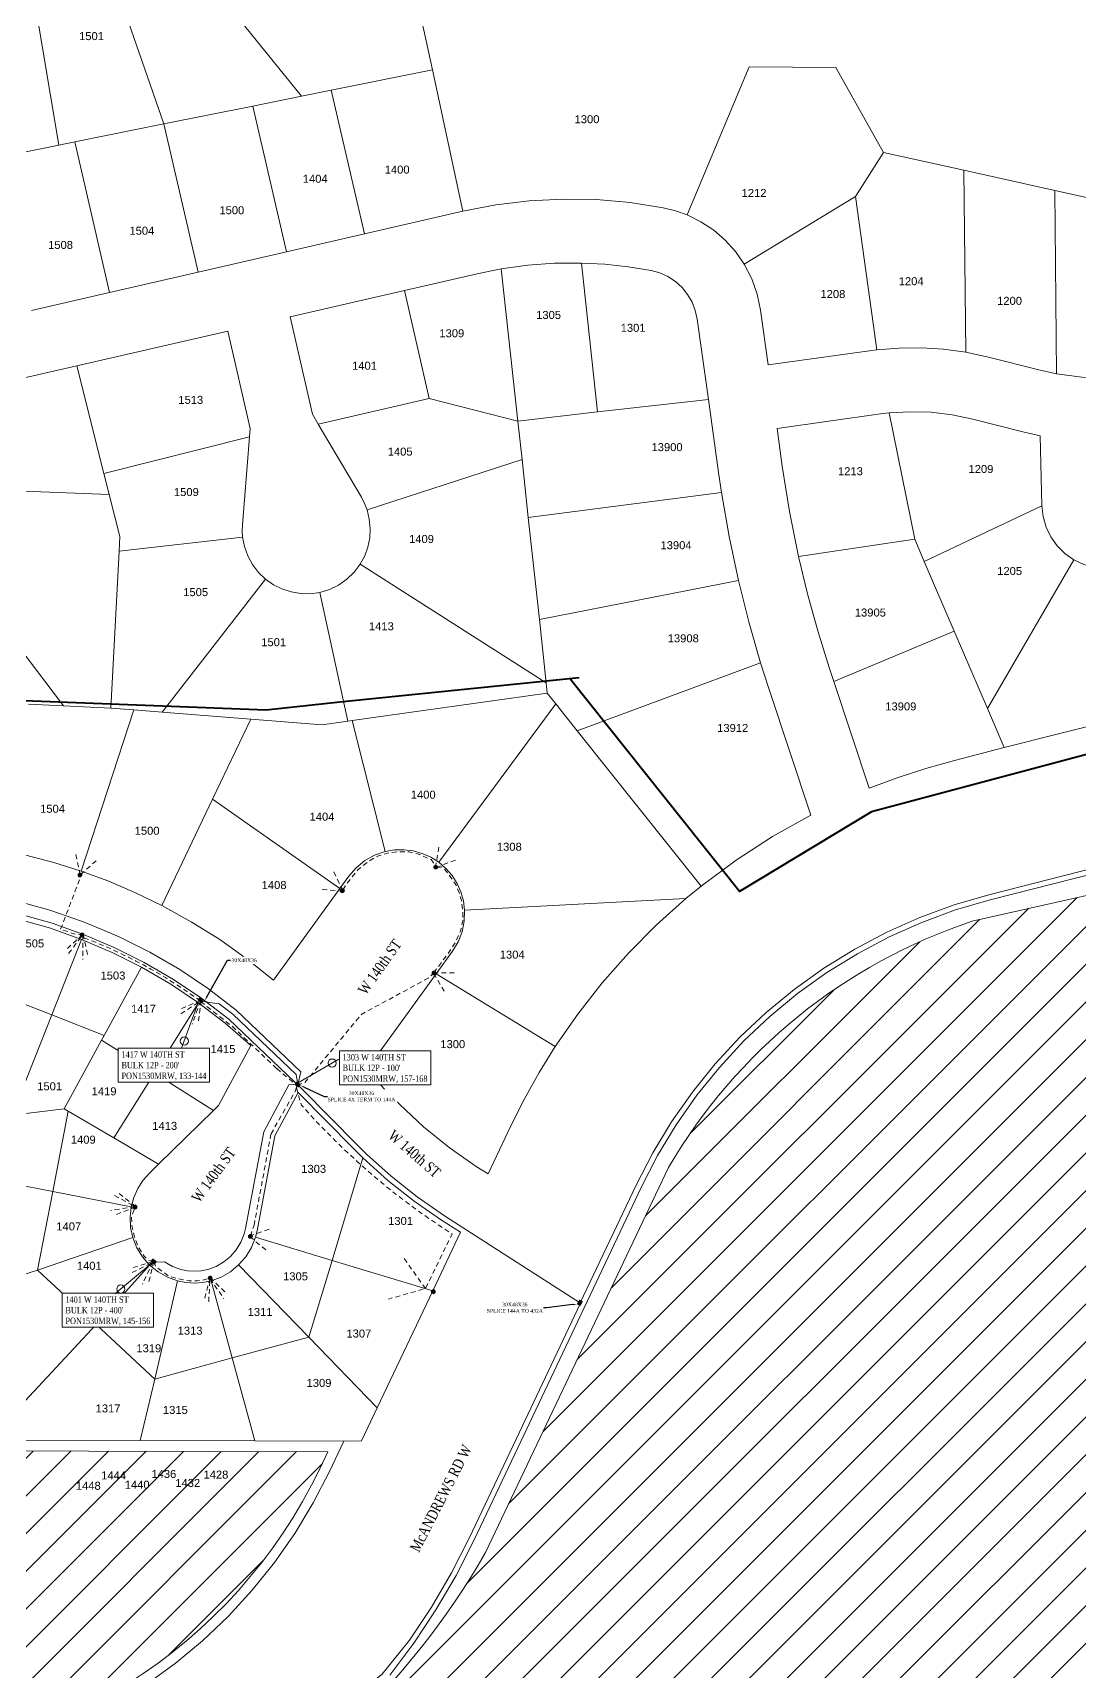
# Model space of a CAD drawing. Header units: feet. Extents: x 865220 to 5618803, y -2240498 to 1935234.
# Drawn here: x 2807175 to 2808155, y 966652 to 968188 of the extents above; entities that cross this region are included whole.
import ezdxf
from ezdxf import colors
from ezdxf.entities.mleader import LeaderData, LeaderLine
from ezdxf.enums import TextEntityAlignment as Align
from ezdxf.lldxf.tags import DXFTag
from ezdxf.math import Vec2, Vec3

# ---------------------------------------------------------------- set-up
doc = ezdxf.new("R2010")
doc.units = ezdxf.units.FT
doc.header["$LTSCALE"] = 0.015
doc.header["$MEASUREMENT"] = 0
doc.linetypes.add('DASHED', pattern=[5, 3, -2])
for name, color, linetype in [('144A', 112, '144A'), ('432A', 112, '432A'), ('48A', 112, '48A'), ('Dakota County Addresses', 7, 'Continuous'), ('Dakota County Parcels', 7, 'Continuous'), ('DETAIL', 7, 'Continuous'), ('DROP BURIED', 7, 'DASHED'), ('NOTES', 7, 'Continuous'), ('PROP_TEL', 6, 'Continuous'), ('STREET NAME', 7, 'Continuous'), ('TAIL', 1, 'MST'), ('TELEPHONE STRUCT-PROP', 6, 'Continuous'), ('TERMINALS', 7, 'Continuous')]:
    doc.layers.add(name, color=color, linetype=linetype)
doc.layers.add('RUNNING LINE (UNDERGROUND)', color=10, linetype='Continuous', lineweight=40)
doc.layers.add('WORK BOUNDARY', color=110, linetype='Continuous', lineweight=40)
doc.styles.add('Dimensions 100', font='arial.ttf')
doc.styles.add('Line', font='txt.shx', dxfattribs={"height": 3})
doc.styles.add('SIMPLEX', font='times.ttf', dxfattribs={"width": 0.8})
doc.styles.get("Standard").update_dxf_attribs({"font": 'times.ttf'})
doc.styles.add('Utilities', font='arial.ttf', dxfattribs={"height": 2.5})
tags = doc.linetypes.add('144A', pattern='A,80,-5,["144A",Line,S=1.5,R=0,X=0,Y=-1.5],-24', length=109).pattern_tags.tags
tags[6] = DXFTag(74, 10)
tags = doc.linetypes.add('432A', pattern='A,80,-5,["432A",Line,S=1.5,R=0,X=0,Y=-1.5],-24', length=109).pattern_tags.tags
tags[6] = DXFTag(74, 10)
tags = doc.linetypes.add('48A', pattern='A,80,-5,["48A",Line,S=1.5,R=0,X=0,Y=-1.5],-20', length=105).pattern_tags.tags
tags[6] = DXFTag(74, 10)
tags = doc.linetypes.add('MST', pattern='A,5,-5,5,-5,["TAIL",Line,S=1.5,R=0,X=0,Y=-1.5],-20', length=40).pattern_tags.tags
tags[10] = DXFTag(74, 10)

# ---------------------------------------------------------------- blocks, each defined once
blk = doc.blocks.new('ACMAP_ANN_TEMPLATE_Dakota County Addresses')
at = {"layer": 'Dakota County Addresses', "style": 'Dimensions 100'}
blk.add_attdef('DakotaCountyAddress', text='', height=50, dxfattribs=at).set_placement((0, 0), align=Align.CENTER)
blk = doc.blocks.new('NEW HH')
at = {"ltscale": 40, "true_color": 0xffffff}
h = blk.add_hatch(color=7, dxfattribs=at)
h.dxf.hatch_style = 1
h.paths.add_polyline_path([(-0.061, -0.031, 0.414214), (-0.046, -0.046), (0.046, -0.046, 0.414214), (0.061, -0.031), (0.061, 0.031, 0.414214), (0.046, 0.046), (-0.046, 0.046, 0.414214), (-0.061, 0.031)])
at = {"layer": 'RUNNING LINE (UNDERGROUND)', "color": 6, "lineweight": 0, "const_width": 0.005, "flags": 128}
blk.add_lwpolyline([(-0.061, 0.031), (-0.061, -0.031, 0.414214), (-0.046, -0.046), (0.046, -0.046, 0.414214), (0.061, -0.031), (0.061, 0.031, 0.414214), (0.046, 0.046), (-0.046, 0.046, 0.414214)], format="xyb", close=True, dxfattribs=at)
at = {"layer": 'TELEPHONE STRUCT-PROP', "color": 18, "true_color": 0x000000, "style": 'Utilities'}
blk.add_text('HH', height=0.05, dxfattribs=at).set_placement((0, 0), align=Align.MIDDLE_CENTER)
blk = doc.blocks.new('Proposed FlowerPot')
at = {"lineweight": 5, "ltscale": 100, "true_color": 0xffffff}
h = blk.add_hatch(color=7, dxfattribs=at)
h.dxf.hatch_style = 1
h.paths.add_polyline_path([(-0.06, 0, 0.414214), (0, -0.06, 0.414214), (0.06, 0, 0.414214), (0, 0.06, 0.414214)])
at = {"lineweight": 5, "ltscale": 100}
blk.add_circle((0, 0), 0.0604, dxfattribs=at)
at = {"layer": 'RUNNING LINE (UNDERGROUND)', "color": 6, "lineweight": 5, "const_width": 0.00907, "flags": 128}
blk.add_lwpolyline([(-0.06, 0, -0.414214), (0, 0.06, -0.414214), (0.06, 0, -0.414214), (0, -0.06, -0.414214), (-0.06, 0)], format="xyb", dxfattribs=at)
at = {"color": 18, "linetype": 'ByBlock', "lineweight": 5, "ltscale": 100, "true_color": 0x000000, "style": 'Dimensions 100'}
blk.add_text('F', height=0.0744, dxfattribs=at).set_placement((-0.029, -0.037))
blk = doc.blocks.new('TERMINAL')
at = {"lineweight": 5, "ltscale": 0.5, "flags": 128}
blk.add_lwpolyline([(-0.1, -0.6), (-0.1, 44.8)], dxfattribs=at)
at = {"lineweight": 5, "ltscale": 0.5}
blk.add_circle((-0.1, 37.6), 3.83, dxfattribs=at)

msp = doc.modelspace()

# ---------------------------------------------------------------- hatches: boundary and pattern name
at = {"layer": 'NOTES', "lineweight": 5, "ltscale": 100}
h = msp.add_hatch(dxfattribs=at)
h.set_pattern_fill('ANSI31', color=30, scale=200)
edge = h.paths.add_edge_path()
edge.add_arc((2805562.9, 967567.8), 1316.1, 280.2709, 289.1472)
edge.add_arc((2807121.9, 963448.8), 3088.8, 104.2815, 111.4067, ccw=False)
edge.add_line((2806360, 966442.1), (2806839.7, 966548.7))
edge.add_arc((2807023.9, 965534.6), 1030.7, 90.1288, 100.2944, ccw=False)
edge.add_arc((2807001.5, 967056.2), 491.3, 272.3417, 336.236)
edge.add_line((2807451.1, 966858.2), (2807114.8, 966859))
edge.add_line((2807114.8, 966859), (2806712.5, 966850.2))
edge.add_line((2806712.5, 966850.2), (2805791.3, 966822.9))
edge.add_line((2805791.3, 966822.9), (2805797.6, 966272.8))

# ---------------------------------------------------------------- linework, layer by layer
at = {"layer": '144A', "lineweight": 5, "ltscale": 100, "flags": 128}
msp.add_lwpolyline([(2806163.5, 967104.7), (2806164, 967105), (2806169.7, 967108.3), (2806196.4, 967122.9), (2806223.8, 967136.6), (2806264.1, 967154.1), (2806306, 967170.3), (2806308.1, 967170), (2806308.5, 967170), (2806309, 967170.1), (2806309.9, 967170.5), (2806459.1, 967217.9), (2806520.2, 967237.4), (2806617.2, 967268.3), (2806702, 967295.3), (2806829.2, 967335.7), (2806885.7, 967353.7), (2806911.9, 967361.3), (2806945, 967368.7), (2806978.5, 967373.8), (2807012.2, 967376.8), (2807040.6, 967377.5), (2807068.9, 967376.6), (2807097.1, 967374.1), (2807130, 967369.2), (2807162.6, 967362.1), (2807192.7, 967353.4), (2807222.3, 967343), (2807251.1, 967330.7), (2807279.1, 967316.7), (2807306.6, 967300.6), (2807333, 967282.9), (2807358.3, 967263.6), (2807426.8, 967198.3), (2807479, 967145.4), (2807487.4, 967137.1), (2807510.5, 967116.3), (2807534.9, 967097), (2807560.6, 967079.3), (2807687.8, 966997.5)], dxfattribs=at)
at = {"layer": '432A', "lineweight": 5, "ltscale": 85, "flags": 128}
msp.add_lwpolyline([(2806764.5, 966517.3), (2806794.3, 966400.8), (2806917.6, 966418.9), (2806963.7, 966423.2), (2807009.9, 966425), (2807023.1, 966425.3), (2807059.4, 966427.5), (2807095.4, 966431.8), (2807131.1, 966438.2), (2807166.4, 966446.7), (2807201.2, 966457.2), (2807235.3, 966469.6), (2807268.6, 966484), (2807299.9, 966499.8), (2807330.4, 966517.3), (2807359.8, 966536.4), (2807388.1, 966557.2), (2807415.1, 966579.5), (2807441.1, 966603.3), (2807501.8, 966649.3), (2807527.6, 966681.7), (2807548.2, 966712.6), (2807566.9, 966744.7), (2807583.8, 966777.8), (2807627.5, 966870), (2807687.8, 966997.4)], dxfattribs=at)
at = {"layer": '48A', "lineweight": 5, "ltscale": 100, "flags": 128}
msp.add_lwpolyline([(2807687.7, 966997.8), (2807740.2, 967108.1), (2807755.7, 967138.2), (2807773.3, 967167.3), (2807792.8, 967195.2), (2807814.2, 967221.6), (2807837.3, 967246.6), (2807862, 967269.9), (2807888.2, 967291.5), (2807915.9, 967311.3), (2807944.8, 967329.2), (2807974.9, 967345.1), (2808005.9, 967358.9), (2808037.9, 967370.6), (2808070.4, 967380.1), (2808268.4, 967430.6), (2808388.2, 967461.2), (2808562, 967505.5), (2808701.9, 967541.2), (2808738.7, 967549.8), (2808744.9, 967551.1), (2808747.6, 967551.6), (2808792.5, 967560), (2808840.5, 967566.6), (2808888.8, 967570.9), (2808937.3, 967573), (2808985.7, 967572.8), (2809023, 967570.7), (2809069.9, 967566.2), (2809070.5, 967791.3)], dxfattribs=at)
at = {"layer": 'Dakota County Parcels', "lineweight": 5}
for p, q in [((2807317.9, 968262.7), (2807426.5, 968128.5)), ((2807523.7, 968270.5), (2807549.1, 968153.3)), ((2807251.8, 968234.6), (2807297.5, 968102.5)), ((2807199.1, 968082.7), (2807175.8, 968221.9)), ((2807454.4, 968134.2), (2807549.1, 968153.3)), ((2807549.1, 968153.3), (2807577.7, 968020.7)), ((2807787.9, 968017.2), (2807846, 968156.1)), ((2807846, 968156.1), (2807927, 968155.5)), ((2807927, 968155.5), (2807971.9, 968075.9)), ((2807426.5, 968128.5), (2807454.4, 968134.2)), ((2807454.4, 968134.2), (2807485.4, 967999.4)), ((2807297.5, 968102.5), (2807380.8, 968119.3)), ((2807380.8, 968119.3), (2807426.5, 968128.5)), ((2807380.8, 968119.3), (2807412.3, 967982.6)), ((2807214.1, 968085.7), (2807297.5, 968102.5)), ((2807297.5, 968102.5), (2807329.5, 967963.5)), ((2807140.6, 968070.9), (2807199.1, 968082.7)), ((2807199.1, 968082.7), (2807214.1, 968085.7)), ((2807214.1, 968085.7), (2807246.6, 967944.5)), ((2807945.7, 968034.4), (2807971.9, 968075.9)), ((2807971.9, 968075.9), (2808047, 968059.2)), ((2808048.8, 967888.6), (2808047, 968059.2)), ((2808047, 968059.2), (2808132.2, 968040.2)), ((2807841.3, 967971.2), (2807945.7, 968034.4)), ((2807945.7, 968034.4), (2807965.7, 967890.8)), ((2808134, 967868.3), (2808132.2, 968040.2)), ((2808132.2, 968040.2), (2808164.7, 968033)), ((2807485.4, 967999.4), (2807577.7, 968020.7)), ((2807412.3, 967982.6), (2807485.4, 967999.4)), ((2807329.5, 967963.5), (2807412.3, 967982.6)), ((2807613.7, 967966.7), (2807591.1, 967962.2)), ((2807613.7, 967966.7), (2807629.2, 967824)), ((2807688.8, 967972.1), (2807703.9, 967832.6)), ((2807246.6, 967944.5), (2807329.5, 967963.5)), ((2807522.9, 967946.5), (2807591.1, 967962.2)), ((2807173.6, 967927.7), (2807246.6, 967944.5)), ((2807415.7, 967921.8), (2807522.9, 967946.5)), ((2807522.9, 967946.5), (2807546.2, 967845.2)), ((2807415.7, 967921.8), (2807436.7, 967830.6)), ((2807797.2, 967919.7), (2807807.7, 967844.4)), ((2807856.7, 967927.9), (2807863.8, 967876.7)), ((2807216, 967875.9), (2807357.3, 967908.4)), ((2807357.3, 967908.4), (2807378.3, 967817.1)), ((2807863.8, 967876.7), (2807960.8, 967890.2)), ((2807965.7, 967890.8), (2807960.8, 967890.2)), ((2808070.3, 967884), (2808048.8, 967888.6)), ((2807070.3, 967842.3), (2807216, 967875.9)), ((2807216, 967875.9), (2807241.3, 967775)), ((2808070.3, 967884), (2808117.3, 967872)), ((2808117.3, 967872), (2808134, 967868.3)), ((2807442.2, 967821.2), (2807546.2, 967845.2)), ((2807546.2, 967845.2), (2807629.2, 967824)), ((2807703.9, 967832.6), (2807807.7, 967844.4)), ((2807807.7, 967844.4), (2807817.6, 967773.6)), ((2807436.7, 967830.6), (2807442.2, 967821.2)), ((2807629.2, 967824), (2807703.9, 967832.6)), ((2807872.1, 967817.2), (2807969, 967830.7)), ((2807977, 967831.7), (2807969, 967830.7)), ((2808001.1, 967713.4), (2807977, 967831.7)), ((2808055.4, 967825.9), (2808102.5, 967813.9)), ((2807377.6, 967809.3), (2807378.3, 967817.1)), ((2807442.2, 967821.2), (2807482.6, 967752.6)), ((2807629.2, 967824), (2807633.1, 967788.1)), ((2807872.1, 967817.2), (2807877, 967781.8)), ((2808102.5, 967813.9), (2808118.7, 967810.2)), ((2808120.2, 967744.6), (2808118.7, 967810.2)), ((2807241.3, 967775), (2807377.6, 967809.3)), ((2807371.1, 967726.9), (2807377.6, 967809.3)), ((2807487.9, 967740.8), (2807633.1, 967788.1)), ((2807633.1, 967788.1), (2807639, 967733.6)), ((2807241.3, 967775), (2807246.3, 967755.3)), ((2807817.6, 967773.6), (2807820, 967757.2)), ((2807107.2, 967760.8), (2807246.3, 967755.3)), ((2807246.3, 967755.3), (2807256.2, 967715.9)), ((2807639, 967733.6), (2807820, 967757.2)), ((2807639, 967733.6), (2807649.4, 967638.2)), ((2808010, 967692.6), (2808120.2, 967744.6)), ((2807083.5, 967715.4), (2807203.5, 967557.1)), ((2807256.2, 967715.9), (2807255.5, 967702.3)), ((2807255.5, 967702.3), (2807371.3, 967715.4)), ((2807892.2, 967697.3), (2808001.1, 967713.4)), ((2808001.1, 967713.4), (2808010, 967692.6)), ((2807255.5, 967702.3), (2807247.9, 967554.9)), ((2807481.5, 967689.9), (2807655.8, 967578.9)), ((2808010, 967692.6), (2808038, 967627.3)), ((2808069.2, 967554.7), (2808150, 967694.1)), ((2807295.9, 967551.2), (2807392.7, 967675.9)), ((2807649.4, 967638.2), (2807835.8, 967674.8)), ((2807443.6, 967663.5), (2807469.8, 967542.9)), ((2807649.4, 967638.2), (2807655.8, 967578.9)), ((2807925.3, 967579.9), (2808038, 967627.3)), ((2808038, 967627.3), (2808069.2, 967554.7)), ((2807684.9, 967533.9), (2807856.6, 967597.5)), ((2807856.6, 967597.5), (2807864, 967574.3)), ((2807920.9, 967593.2), (2807925.3, 967579.9)), ((2807925.3, 967579.9), (2807958.4, 967479.9)), ((2807473.8, 967543.4), (2807656.8, 967569.1)), ((2807655.8, 967578.9), (2807656.8, 967569.1)), ((2807656.8, 967569.1), (2807664.7, 967559.2)), ((2807864, 967574.3), (2807903.6, 967454.8)), ((2807170.7, 967558.7), (2807203.5, 967557.1)), ((2807203.5, 967557.1), (2807247.9, 967554.9)), ((2807220.1, 967402.3), (2807269.3, 967553.3)), ((2807247.9, 967554.9), (2807269.3, 967553.3)), ((2807269.3, 967553.3), (2807295.9, 967551.2)), ((2807295.9, 967551.2), (2807378.9, 967544.7)), ((2807555.1, 967410.7), (2807664.7, 967559.2)), ((2807664.7, 967559.2), (2807684.9, 967533.9)), ((2808069.2, 967554.7), (2808084.9, 967518)), ((2808084.9, 967518), (2808245.8, 967559)), ((2807343.2, 967469.8), (2807378.9, 967544.7)), ((2807378.9, 967544.7), (2807445.8, 967539.5)), ((2807445.8, 967539.5), (2807469.8, 967542.9)), ((2807469.8, 967542.9), (2807473.8, 967543.4)), ((2807473.8, 967543.4), (2807504.8, 967420.6)), ((2807684.9, 967533.9), (2807800.8, 967388.1)), ((2808038.4, 967506.1), (2808084.9, 967518)), ((2807295.6, 967370.1), (2807343.2, 967469.8)), ((2807343.2, 967469.8), (2807462.5, 967386)), ((2807462.5, 967386), (2807470.8, 967397.6)), ((2807400.3, 967300.2), (2807462.5, 967386)), ((2807800.8, 967388.1), (2807786.5, 967376.5)), ((2807579.3, 967365.6), (2807786.5, 967376.5)), ((2807192.6, 967267.6), (2807220.4, 967338.3)), ((2807241.7, 967248.3), (2807276.7, 967312.3)), ((2807552.8, 967306.1), (2807664.1, 967237.8)), ((2807143.3, 967286.8), (2807192.6, 967267.6)), ((2807288.7, 967212.8), (2807330.1, 967278.9)), ((2807155.5, 967173.5), (2807192.6, 967267.6)), ((2807192.6, 967267.6), (2807241.7, 967248.3)), ((2807204.1, 967179.6), (2807239.2, 967243.8)), ((2807239.2, 967243.8), (2807241.7, 967248.3)), ((2807239.2, 967243.8), (2807288.7, 967212.8)), ((2807348.7, 967182.5), (2807378.9, 967239)), ((2807250.6, 967152.2), (2807288.7, 967212.8)), ((2807288.7, 967212.8), (2807344.1, 967178)), ((2807487.1, 967215.5), (2807518.2, 967184)), ((2807344.1, 967178), (2807348.7, 967182.5)), ((2807155.5, 967173.5), (2807204.1, 967179.6)), ((2807193.4, 967102.1), (2807208, 967177.3)), ((2807204.1, 967179.6), (2807208, 967177.3)), ((2807208, 967177.3), (2807250.6, 967152.2)), ((2807292.5, 967127.6), (2807344.1, 967178)), ((2807250.6, 967152.2), (2807292.5, 967127.6)), ((2807601.3, 967118.5), (2807622.7, 967163.6)), ((2807283.9, 967119.2), (2807292.5, 967127.6)), ((2807455.1, 967037.5), (2807484, 967133.5)), ((2807590.2, 967125.6), (2807601.3, 967118.5)), ((2807109.2, 967118.4), (2807193.4, 967102.1)), ((2807179, 967028.4), (2807193.4, 967102.1)), ((2807193.4, 967102.1), (2807267, 967087.8)), ((2807179, 967028.4), (2807268.5, 967058.8)), ((2807383.3, 967059.1), (2807455.1, 967037.5)), ((2807549.5, 967009.1), (2807575.4, 967063.8)), ((2807114.2, 967007.3), (2807179, 967028.4)), ((2807179, 967028.4), (2807234, 966977.4)), ((2807234, 966977.4), (2807284.2, 967033.1)), ((2807367.6, 967033.2), (2807433.5, 966965.4)), ((2807433.5, 966965.4), (2807455.1, 967037.5)), ((2807455.1, 967037.5), (2807549.5, 967009.1)), ((2807289.2, 966926.1), (2807310.4, 967018.3)), ((2807341.7, 967018.4), (2807361.4, 966946.1)), ((2807497.5, 966899.3), (2807549.5, 967009.1)), ((2807133.2, 966869), (2807234, 966977.4)), ((2807234, 966977.4), (2807289.2, 966926.1)), ((2807361.4, 966946.1), (2807433.5, 966965.4)), ((2807433.5, 966965.4), (2807497.5, 966899.3)), ((2807289.2, 966926.1), (2807361.4, 966946.1)), ((2807361.4, 966946.1), (2807382.7, 966868.4)), ((2807275.2, 966868.6), (2807289.2, 966926.1)), ((2807482.8, 966868.3), (2807497.5, 966899.3)), ((2807133.2, 966869), (2807275.2, 966868.6)), ((2807275.2, 966868.6), (2807382.7, 966868.4)), ((2807382.7, 966868.4), (2807466.2, 966868.2)), ((2807452.7, 966839.8), (2807466.2, 966868.2)), ((2807466.2, 966868.2), (2807482.8, 966868.3))]:
    msp.add_line(p, q, dxfattribs=at)
for points in [[(2807765.4, 968024), (2807734.3, 968028.9), (2807702.9, 968031.6), (2807671.4, 968032.1), (2807639.9, 968030.5), (2807608.6, 968026.6), (2807577.7, 968020.7)], [(2807787.9, 968017.2), (2807776.8, 968021.2), (2807765.4, 968024)], [(2807841.3, 967971.2), (2807833.1, 967983), (2807823.5, 967993.6), (2807812.7, 968003), (2807800.7, 968010.9), (2807787.9, 968017.2)], [(2807688.8, 967972.1), (2807663.6, 967971.9), (2807638.6, 967970.1), (2807613.7, 967966.7)], [(2807754.1, 967965.1), (2807732.5, 967968.6), (2807710.7, 967971), (2807688.8, 967972.1)], [(2807797.2, 967919.7), (2807795.4, 967927.8), (2807792.4, 967935.6), (2807788.2, 967942.8), (2807783, 967949.3), (2807776.8, 967954.9), (2807769.8, 967959.5), (2807762.2, 967962.9), (2807754.1, 967965.1)], [(2807856.7, 967927.9), (2807853.5, 967943), (2807848.4, 967957.5), (2807841.3, 967971.2)], [(2808048.8, 967888.6), (2808028.1, 967891.5), (2808007.3, 967892.8), (2807986.5, 967892.5), (2807965.7, 967890.8)], [(2808134, 967868.3), (2808157.6, 967865.1), (2808181.4, 967864.1), (2808205.1, 967865.3)], [(2808055.4, 967825.9), (2808036.1, 967829.9), (2808016.5, 967832.3), (2807996.7, 967832.8), (2807977, 967831.7)], [(2807877, 967781.8), (2807883.8, 967739.4), (2807892.2, 967697.3)], [(2807487.9, 967740.8), (2807485.6, 967746.8), (2807482.6, 967752.6)], [(2807820, 967757.2), (2807827.1, 967715.9), (2807835.8, 967674.8)], [(2807481.5, 967689.9), (2807485.7, 967697.7), (2807488.7, 967706), (2807490.4, 967714.6), (2807490.9, 967723.4), (2807490, 967732.2), (2807487.9, 967740.8)], [(2808120.2, 967744.6), (2808121.3, 967734.5), (2808124.1, 967724.7), (2808128.5, 967715.5), (2808134.4, 967707.2), (2808141.7, 967700), (2808150, 967694.1)], [(2807371.1, 967726.9), (2807370.9, 967721.2), (2807371.3, 967715.4)], [(2807371.3, 967715.4), (2807373, 967706.4), (2807376.1, 967697.7), (2807380.5, 967689.6), (2807386.1, 967682.3), (2807392.7, 967675.9)], [(2807443.6, 967663.5), (2807452.7, 967666.3), (2807461.2, 967670.4), (2807469, 967675.8), (2807475.8, 967682.4), (2807481.5, 967689.9)], [(2807892.2, 967697.3), (2807900.6, 967662.3), (2807910.2, 967627.5), (2807920.9, 967593.2)], [(2808150, 967694.1), (2808159.4, 967689.7), (2808169.4, 967687), (2808179.7, 967686), (2808190, 967686.8), (2808200, 967689.4)], [(2807392.7, 967675.9), (2807400.1, 967670.7), (2807408.2, 967666.7), (2807416.7, 967663.9), (2807425.7, 967662.4), (2807434.7, 967662.3), (2807443.6, 967663.5)], [(2807835.8, 967674.8), (2807845.5, 967636), (2807856.6, 967597.5)], [(2808038.4, 967506.1), (2808011.4, 967498.6), (2807984.7, 967489.8), (2807958.4, 967479.9)], [(2807903.6, 967454.8), (2807867.9, 967434.8), (2807833.6, 967412.5), (2807800.8, 967388.1)], [(2807220.1, 967402.3), (2807194.4, 967410.4), (2807168.2, 967417.3), (2807141.8, 967422.9)], [(2807504.8, 967420.6), (2807494.9, 967417.1), (2807485.8, 967412.1), (2807477.7, 967405.5), (2807470.8, 967397.6)], [(2807555.1, 967410.7), (2807547.6, 967415.4), (2807539.5, 967418.9), (2807531, 967421.2), (2807522.3, 967422.3), (2807513.5, 967422.1), (2807504.8, 967420.6)], [(2808269.7, 967425.8), (2808071.7, 967375.3), (2808039.4, 967365.9), (2808007.8, 967354.3), (2807977.1, 967340.6), (2807947.3, 967324.9), (2807918.7, 967307.2), (2807891.3, 967287.6), (2807865.3, 967266.2), (2807840.8, 967243.1), (2807818, 967218.4), (2807796.8, 967192.2), (2807777.5, 967164.6), (2807760.1, 967135.8), (2807744.7, 967105.9), (2807632, 966867.8), (2807588.3, 966775.6), (2807571.3, 966742.3), (2807552.4, 966710), (2807531.7, 966678.8), (2807509.3, 966648.9)], [(2807295.6, 967370.1), (2807270.9, 967382.1), (2807245.8, 967392.8), (2807220.1, 967402.3)], [(2807487.1, 967215.5), (2807552.8, 967306.1), (2807568, 967327.2), (2807573.3, 967335.9), (2807577, 967345.4), (2807579, 967355.4), (2807579.3, 967365.6), (2807578.2, 967374.3), (2807575.8, 967382.8), (2807572.2, 967390.8), (2807567.5, 967398.3), (2807561.7, 967404.9), (2807555.1, 967410.7)], [(2807378.9, 967239), (2807355.1, 967259.7), (2807330.1, 967278.9), (2807303.9, 967296.4), (2807276.7, 967312.3), (2807249, 967326.1), (2807220.4, 967338.3), (2807191.2, 967348.7), (2807161.4, 967357.2), (2807129.1, 967364.2), (2807096.5, 967369.1), (2807068.6, 967371.6), (2807040.5, 967372.5), (2807012.5, 967371.8), (2806979.1, 967368.9), (2806945.9, 967363.8), (2806913.1, 967356.4), (2806887.1, 967348.9), (2806830.7, 967331)], [(2807400.3, 967300.2), (2807375.6, 967319.8), (2807349.9, 967338.1), (2807323.2, 967354.9), (2807295.6, 967370.1)], [(2807786.5, 967376.5), (2807758.9, 967351.7), (2807732.8, 967325.4), (2807708.2, 967297.6), (2807685.3, 967268.3), (2807664.1, 967237.8)], [(2807664.1, 967237.8), (2807649.2, 967213.7), (2807635.4, 967189), (2807622.7, 967163.6)], [(2807284.2, 967033.1), (2807292.1, 967026.7), (2807300.9, 967021.8), (2807310.4, 967018.3), (2807318.2, 967016.8), (2807326.1, 967016.3), (2807333.9, 967016.9), (2807341.7, 967018.4), (2807351.1, 967021.9), (2807359.9, 967026.9), (2807367.6, 967033.2), (2807374.3, 967040.9), (2807379.6, 967049.6), (2807383.3, 967059.1), (2807384.8, 967065.2), (2807401.5, 967154.2), (2807423.3, 967194.8)], [(2807423.3, 967194.8), (2807475.5, 967141.9), (2807484, 967133.5), (2807507.3, 967112.4), (2807531.9, 967093), (2807557.8, 967075.1), (2807575.4, 967063.8)], [(2807518.2, 967184), (2807540.7, 967162.8), (2807564.8, 967143.3), (2807590.2, 967125.6)], [(2807283.9, 967119.2), (2807277.9, 967112.4), (2807273.1, 967104.8), (2807269.4, 967096.5), (2807267, 967087.8)], [(2807267, 967087.8), (2807265.9, 967078.1), (2807266.4, 967068.3), (2807268.5, 967058.8)], [(2807268.5, 967058.8), (2807272.3, 967049.4), (2807277.6, 967040.7), (2807284.2, 967033.1)], [(2807223.4, 966606.6), (2807252.8, 966622.3), (2807281, 966640), (2807308, 966659.6), (2807333.6, 966680.9), (2807357.8, 966703.8), (2807380.3, 966728.4), (2807401.2, 966754.3), (2807420.3, 966781.7), (2807437.5, 966810.2), (2807452.7, 966839.8)]]:
    msp.add_lwpolyline(points, dxfattribs=at)
at = {"layer": 'DROP BURIED', "lineweight": 5, "ltscale": 100}
for points in [[(2807234, 967412), (2807219, 967398.7), (2807215, 967418.3)], [(2807570.7, 967412.7), (2807552.1, 967405.5), (2807555.2, 967425.3)], [(2807200.8, 967347.9), (2807219.9, 967398.2)], [(2807456.8, 967401.6), (2807465.4, 967383.6), (2807445.5, 967385.1)], [(2807207.1, 967329.8), (2807221.9, 967343.3), (2807226.1, 967323.7)], [(2807208.2, 967325.1), (2807221.5, 967342.5), (2807221.6, 967319.5)], [(2807560.1, 967289.7), (2807550.1, 967307), (2807570.1, 967307)], [(2807313.4, 967268.7), (2807331.9, 967280.6), (2807324.1, 967258.9)], [(2807314, 967273.5), (2807332.4, 967281.2), (2807329.8, 967261.3)], [(2807332, 967280), (2807361.7, 967256.7), (2807403.3, 967217.2), (2807420.2, 967203)], [(2807378.7, 967060.2), (2807382, 967070.4), (2807397.9, 967156), (2807420.9, 967196.6), (2807422.4, 967201.8)], [(2807251.2, 967098.3), (2807270.6, 967087.9), (2807247.8, 967084.2)], [(2807255.7, 967100.2), (2807271.3, 967087.7), (2807252.7, 967080.4)], [(2807393, 967047.3), (2807377.7, 967060.2), (2807396.5, 967067)], [(2807267.8, 967026), (2807287.3, 967036), (2807277.4, 967015.3)], [(2807268.8, 967030.8), (2807288, 967036.6), (2807283.4, 967017.1)], [(2807335.9, 967002), (2807340.7, 967021.4), (2807355.1, 967007.6)], [(2807339.5, 966998.7), (2807340.8, 967020.6), (2807353.7, 967001.6)]]:
    msp.add_lwpolyline(points, dxfattribs=at)
at = {"layer": 'DROP BURIED', "lineweight": 5, "ltscale": 100, "flags": 128}
for points in [[(2807465.2, 967384.7), (2807469.3, 967390.9), (2807479.5, 967403.7), (2807489.3, 967411.5), (2807498.5, 967416.7), (2807509.1, 967419.6), (2807515.7, 967420.4), (2807527.4, 967420.4), (2807537.3, 967417.8), (2807547.9, 967413.1), (2807550.1, 967410.1), (2807552.2, 967405.1)], [(2807550.4, 967307), (2807565.9, 967327.9), (2807571.1, 967336.4), (2807575.3, 967345.9), (2807577.5, 967356.1), (2807577.5, 967365.6), (2807576.3, 967374.8), (2807574.3, 967382.2), (2807570.8, 967390.1), (2807565.5, 967397.7), (2807559.8, 967405), (2807557.8, 967406.2), (2807553.6, 967405.2)], [(2807221.9, 967343.3), (2807216.1, 967342.6), (2807200.8, 967347.9)], [(2807422.5, 967201.9), (2807429.4, 967203.9), (2807482.9, 967268.3), (2807545.1, 967301.9), (2807550.4, 967307)], [(2807287.6, 967036.6), (2807282.7, 967037.7), (2807279.2, 967041.3), (2807273.8, 967049.5), (2807269.9, 967059.2), (2807267.8, 967068.5), (2807267.1, 967077.8), (2807270.5, 967087.2)], [(2807288.2, 967036.3), (2807289.6, 967031.9), (2807301.7, 967023), (2807311.5, 967020.1), (2807321.1, 967018.2), (2807328.8, 967018.2), (2807335.1, 967019.2), (2807340.3, 967021)], [(2807542.6, 967011), (2807521.6, 967040.9)]]:
    msp.add_lwpolyline(points, dxfattribs=at)
at = {"layer": 'DROP BURIED', "lineweight": 5, "ltscale": 100}
msp.add_lwpolyline([(2807331.8, 967280.5, 0.068057), (2807220.8, 967340.6)], format="xyb", dxfattribs=at)
at = {"layer": 'NOTES', "color": 30, "lineweight": 5, "ltscale": 100, "flags": 128}
msp.add_lwpolyline([(2805797.6, 966272.8, 0.03875), (2805994.6, 966324.5, -0.031099), (2806360, 966442.1), (2806839.7, 966548.7, -0.044385), (2807021.6, 966565.3, 0.286246), (2807451.1, 966858.2), (2807114.8, 966859), (2806712.5, 966850.2), (2805791.3, 966822.9)], format="xyb", close=True, dxfattribs=at)
at = {"layer": 'TAIL', "lineweight": 5, "ltscale": 100, "flags": 128}
msp.add_lwpolyline([(2807098, 967373.9), (2807109.4, 967382.8, -0.065429), (2807227.5, 967352.5), (2807255.7, 967340.7), (2807284.3, 967326.3), (2807306.5, 967313.4), (2807312.4, 967310), (2807339.4, 967291.9), (2807365.4, 967271.9), (2807426, 967214.3), (2807423, 967202.2)], format="xyb", dxfattribs=at)
for points in [[(2807331.8, 967280.5), (2807349.4, 967278), (2807362.2, 967268.1), (2807421.4, 967211.8), (2807423, 967202.2)], [(2807288.2, 967035.9), (2807298, 967036.1), (2807305.5, 967031.8), (2807313.4, 967029), (2807319.6, 967027.7), (2807326, 967027.3), (2807332.5, 967027.8), (2807338.7, 967029.1), (2807346.5, 967031.9), (2807353.6, 967036), (2807359.9, 967041.2), (2807365.4, 967047.4), (2807369.7, 967054.5), (2807372.8, 967062.4), (2807374.1, 967067.5), (2807391.1, 967157.9), (2807414.6, 967202.1), (2807422.7, 967202.2)]]:
    msp.add_lwpolyline(points, dxfattribs=at)
at = {"layer": 'WORK BOUNDARY', "ltscale": 50, "flags": 128}
for points in [[(2804166.5, 965487.1), (2805906.8, 965519.8), (2806966.9, 965560.7), (2809646.5, 965540.4), (2810561.4, 965418.8), (2810895.5, 965359.8), (2810780.4, 965811.8), (2810612, 966360.8), (2810098.2, 967658.1), (2809877.1, 967567.5), (2809652.4, 967541.7), (2809650.5, 967618.5), (2809641.4, 968182.8), (2808970, 968157.5), (2808539.3, 967891.8), (2808448.2, 967596.3), (2808366.1, 967565.8), (2807960.7, 967458), (2807836.8, 967383.2), (2807678.5, 967582)], [(2807686.5, 967583.3), (2807462.3, 967560.6), (2807393.4, 967553), (2806899.2, 967572.1), (2806620.7, 967500), (2806189, 967373.6), (2805973.8, 967361.5), (2805750.7, 967352.5), (2805750.7, 966652.6), (2805236.3, 966652.6)]]:
    msp.add_lwpolyline(points, dxfattribs=at)

# ---------------------------------------------------------------- block references
at = {"lineweight": 5, "xscale": 40.00000000000001, "yscale": 40.00000000000001, "zscale": 40.00000000000001}
for p, rotation in [((2807332, 967281.5), 323.2419103394614), ((2807422.8, 967202.3), 323.2419103394614), ((2807287.9, 967036.4), 320.8001581279649), ((2807687.3, 966997.8), 62.46706457408401)]:
    msp.add_blockref('NEW HH', p, dxfattribs=dict(at, rotation=rotation))
at = {"layer": 'Dakota County Addresses', "lineweight": 5, "xscale": 0.15, "yscale": 0.15, "zscale": 0.15}
for p, values in [((2807229.7, 968181.1), {'DakotaCountyAddress': '1501'}), ((2807694, 968103.2), {'DakotaCountyAddress': '1300'}), ((2807516.1, 968056), {'DakotaCountyAddress': '1400'}), ((2807439.3, 968047.4), {'DakotaCountyAddress': '1404'}), ((2807850.5, 968034.1), {'DakotaCountyAddress': '1212'}), ((2807361.2, 968017.9), {'DakotaCountyAddress': '1500'}), ((2807276.9, 967998.7), {'DakotaCountyAddress': '1504'}), ((2807200.7, 967985.4), {'DakotaCountyAddress': '1508'}), ((2807997.7, 967951.4), {'DakotaCountyAddress': '1204'}), ((2807924.4, 967939.4), {'DakotaCountyAddress': '1208'}), ((2808089.9, 967933), {'DakotaCountyAddress': '1200'}), ((2807658, 967919.8), {'DakotaCountyAddress': '1305'}), ((2807567.3, 967902.6), {'DakotaCountyAddress': '1309'}), ((2807737.2, 967907.7), {'DakotaCountyAddress': '1301'}), ((2807485.5, 967872.2), {'DakotaCountyAddress': '1401'}), ((2807322.7, 967840.2), {'DakotaCountyAddress': '1513'}), ((2807518.9, 967791.7), {'DakotaCountyAddress': '1405'}), ((2807769, 967795.9), {'DakotaCountyAddress': '13900'}), ((2807940.8, 967773.3), {'DakotaCountyAddress': '1213'}), ((2808063.1, 967775.4), {'DakotaCountyAddress': '1209'}), ((2807318.6, 967753.8), {'DakotaCountyAddress': '1509'}), ((2807538.9, 967709.8), {'DakotaCountyAddress': '1409'}), ((2807777.4, 967704), {'DakotaCountyAddress': '13904'}), ((2808090, 967679.8), {'DakotaCountyAddress': '1205'}), ((2807327.3, 967660), {'DakotaCountyAddress': '1505'}), ((2807959.5, 967640.9), {'DakotaCountyAddress': '13905'}), ((2807501.3, 967628), {'DakotaCountyAddress': '1413'}), ((2807400.4, 967613.1), {'DakotaCountyAddress': '1501'}), ((2807784.2, 967616.7), {'DakotaCountyAddress': '13908'}), ((2807988, 967552.9), {'DakotaCountyAddress': '13909'}), ((2807830.5, 967532.7), {'DakotaCountyAddress': '13912'}), ((2807540.5, 967470.2), {'DakotaCountyAddress': '1400'}), ((2807193.2, 967457), {'DakotaCountyAddress': '1504'}), ((2807445.7, 967449.6), {'DakotaCountyAddress': '1404'}), ((2807281.8, 967436.4), {'DakotaCountyAddress': '1500'}), ((2807621.2, 967421.4), {'DakotaCountyAddress': '1308'}), ((2807400.8, 967385.5), {'DakotaCountyAddress': '1408'}), ((2807173.7, 967330.8), {'DakotaCountyAddress': '1505'}), ((2807623.9, 967320.3), {'DakotaCountyAddress': '1304'}), ((2807249.8, 967300.7), {'DakotaCountyAddress': '1503'}), ((2807278.4, 967269.5), {'DakotaCountyAddress': '1417'}), ((2807568.2, 967236.4), {'DakotaCountyAddress': '1300'}), ((2807352.9, 967231.8), {'DakotaCountyAddress': '1415'}), ((2807190.5, 967196.9), {'DakotaCountyAddress': '1501'}), ((2807241.5, 967192.2), {'DakotaCountyAddress': '1419'}), ((2807298.3, 967159.8), {'DakotaCountyAddress': '1413'}), ((2807222, 967146.9), {'DakotaCountyAddress': '1409'}), ((2807437.9, 967119.5), {'DakotaCountyAddress': '1303'}), ((2807208.4, 967065.6), {'DakotaCountyAddress': '1407'}), ((2807519.3, 967070.7), {'DakotaCountyAddress': '1301'}), ((2807227.6, 967028.7), {'DakotaCountyAddress': '1401'}), ((2807420.9, 967018.8), {'DakotaCountyAddress': '1305'}), ((2807387.7, 966985.4), {'DakotaCountyAddress': '1311'}), ((2807322.1, 966967.9), {'DakotaCountyAddress': '1313'}), ((2807480.2, 966965.2), {'DakotaCountyAddress': '1307'}), ((2807283.4, 966951.4), {'DakotaCountyAddress': '1319'}), ((2807442.9, 966918.9), {'DakotaCountyAddress': '1309'}), ((2807245.2, 966895), {'DakotaCountyAddress': '1317'}), ((2807308.3, 966893.6), {'DakotaCountyAddress': '1315'}), ((2807226.7, 966822.5), {'DakotaCountyAddress': '1448'}), ((2807250.4, 966832.2), {'DakotaCountyAddress': '1444'}), ((2807272.5, 966823.5), {'DakotaCountyAddress': '1440'}), ((2807297.5, 966833.6), {'DakotaCountyAddress': '1436'}), ((2807319.9, 966825.2), {'DakotaCountyAddress': '1432'}), ((2807346.3, 966833), {'DakotaCountyAddress': '1428'})]:
    msp.add_blockref('ACMAP_ANN_TEMPLATE_Dakota County Addresses', p, dxfattribs=at).add_auto_attribs(values)
at = {"layer": 'PROP_TEL', "lineweight": 5, "xscale": 30, "yscale": 30, "zscale": 30}
for p in [(2807218.9, 967398.7), (2807552.2, 967406), (2807464.8, 967384), (2807221, 967342.4), (2807270.5, 967087.6), (2807378.6, 967060), (2807340.9, 967021), (2807550.1, 967008.1)]:
    msp.add_blockref('Proposed FlowerPot', p, dxfattribs=at)
at = {"layer": 'PROP_TEL', "lineweight": 5, "xscale": 30.00000000000001, "yscale": 30.00000000000001, "zscale": 30.00000000000001, "rotation": 238.1713074541039}
msp.add_blockref('Proposed FlowerPot', (2807550.6, 967306.9), dxfattribs=at)
at = {"layer": 'TERMINALS', "lineweight": 5, "ltscale": 0.5, "rotation": 300.0000000000001}
msp.add_blockref('TERMINAL', (2807422.7, 967203.5), dxfattribs=at)

# ---------------------------------------------------------------- texts
at = {"layer": 'STREET NAME', "lineweight": 5, "ltscale": 40, "width": 0.8}
for s, rotation, p in [('W 140th ST ', 54.6612, (2807486.8, 967285.5)), ('W 140th ST ', 318.9272, (2807506.8, 967153)), ('W 140th ST ', 53.9714, (2807330.7, 967090.8)), ('McANDREWS RD W ', 62.9873, (2807536.5, 966763.2))]:
    msp.add_text(s, height=10, rotation=rotation, dxfattribs=at).set_placement(p)

# ---------------------------------------------------------------- next in the draw order: texts
at = {"layer": 'TERMINALS', "lineweight": 5, "ltscale": 0.5, "char_height": 6, "attachment_point": 1, "style": 'SIMPLEX', "bg_fill": 19, "box_fill_scale": 1.5, "bg_fill_color": 256, "bg_fill_transparency": 0}
for s, insert in [("1303 W 140TH ST^JBULK 12P - 100'\\PPON1530MRW, 157-168", (2807465, 967230.9)), ("1401 W 140TH ST^JBULK 12P - 400'\\PPON1530MRW, 145-156", (2807205.3, 967003.8))]:
    msp.add_mtext(s, dxfattribs=dict(at, insert=insert))

# ---------------------------------------------------------------- next in the draw order: hatches: boundary and pattern name
at = {"layer": 'NOTES', "lineweight": 5, "ltscale": 100}
h = msp.add_hatch(dxfattribs=at)
h.set_pattern_fill('ANSI31', color=5, scale=200)
edge = h.paths.add_edge_path()
edge.add_line((2808585.7, 966658.4), (2808679.4, 966571))
edge.add_line((2808679.4, 966571), (2808784.9, 966571))
edge.add_line((2808784.9, 966571), (2808920.7, 966667.7))
edge.add_line((2808920.7, 966667.7), (2808911.3, 966688))
edge.add_line((2808911.3, 966688), (2809026.1, 966839.4))
edge.add_line((2809026.1, 966839.4), (2809145.1, 966908.2))
edge.add_line((2809145.1, 966908.2), (2809580.8, 966912.1))
edge.add_line((2809580.8, 966912.1), (2809575.4, 967518.2))
edge.add_line((2809575.4, 967518.2), (2809295, 967522.1))
edge.add_line((2809295, 967522.1), (2809042.1, 967556.5))
edge.add_arc((2808991.4, 966235.6), 1321.8, 87.8028, 104.0007)
edge.add_line((2808671.6, 967518.2), (2808403, 967446.4))
edge.add_line((2808403, 967446.4), (2808407.6, 966964.6))
edge.add_line((2808407.6, 966964.6), (2808623.9, 966965.1))
edge.add_line((2808623.9, 966965.1), (2808631, 966738.9))
edge.add_line((2808631, 966738.9), (2808608.3, 966689.7))
edge.add_line((2808608.3, 966689.7), (2808585.7, 966658.4))
edge = h.paths.add_edge_path()
edge.add_line((2808567.8, 966371.9), (2808569, 966038.6))
edge.add_line((2808569, 966038.6), (2808782.3, 966038.6))
edge.add_line((2808782.3, 966038.6), (2809009.7, 965920.8))
edge.add_arc((2809084.8, 966597.9), 681.3, 263.6714, 306.6769)
edge.add_arc((2809559.5, 965978.9), 99.3, 82.8194, 133.0126, ccw=False)
edge.add_line((2809571.9, 966077.4), (2809729.5, 966057.3))
edge.add_line((2809729.5, 966057.3), (2809731.8, 965834.8))
edge.add_line((2809731.8, 965834.8), (2810136.3, 965829.6))
edge.add_line((2810136.3, 965829.6), (2810457.1, 965805.2))
edge.add_line((2810457.1, 965805.2), (2810531.7, 965807.4))
edge.add_line((2810531.7, 965807.4), (2810491.8, 966235.4))
edge.add_arc((2809026.5, 965994.5), 1485, 9.3355, 22.1032)
edge.add_line((2810402.3, 966553.3), (2810199.7, 967067.4))
edge.add_line((2810199.7, 967067.4), (2810185.7, 967061.4))
edge.add_line((2810185.7, 967061.4), (2809983.9, 967561.8))
edge.add_arc((2809631.2, 969102.5), 1580.6, 273.0063, 282.8912, ccw=False)
edge.add_line((2809714.1, 967524.1), (2809719.8, 966815.4))
edge.add_line((2809719.8, 966815.4), (2809038.2, 966820.6))
edge.add_line((2809038.2, 966820.6), (2808936.8, 966687.9))
edge.add_line((2808936.8, 966687.9), (2808953.1, 966664.1))
edge.add_line((2808953.1, 966664.1), (2808567.8, 966371.9))
h.paths.add_polyline_path([(2808410.4, 966316.1), (2808546.9, 966314.5), (2808549.3, 966391.5), (2808764.3, 966550.1), (2808657.2, 966550.9), (2808553.2, 966658.7), (2808586.6, 966697.9), (2808609.6, 966739.1), (2808608.8, 966874.7), (2808407.3, 966873.9)])
edge = h.paths.add_edge_path()
edge.add_line((2809727.5, 965824.1), (2810138.6, 965815.6))
edge.add_line((2810138.6, 965815.6), (2810540.6, 965793.1))
edge.add_arc((2809798.1, 965733.8), 744.9, -11.2573, 4.5667, ccw=False)
edge.add_line((2810528.7, 965588.4), (2810520.2, 965532.1))
edge.add_arc((2809474.9, 961792.5), 3883, 74.3828, 81.4201)
edge.add_line((2810054.2, 965632), (2809934.5, 965637.6))
edge.add_line((2809934.5, 965637.6), (2809816.2, 965639.8))
edge.add_arc((2809802, 965705.7), 67.5, 178.0873, 282.1454, ccw=False)
edge.add_line((2809734.6, 965708), (2809727.5, 965824.1))
edge = h.paths.add_edge_path()
edge.add_line((2809233.9, 965909.1), (2809238.2, 965652.8))
edge.add_line((2809238.2, 965652.8), (2809596.8, 965650.2))
edge.add_line((2809596.8, 965650.2), (2809591.7, 966058.7))
edge.add_line((2809591.7, 966058.7), (2809561.3, 966060.4))
edge.add_arc((2809560.8, 966002.9), 57.5, 89.4429, 134.1272)
edge.add_arc((2809109.1, 966546.1), 649, 281.0855, 309.3547, ccw=False)
edge = h.paths.add_edge_path()
edge.add_line((2808365.2, 966005.5), (2808715, 966005.5))
edge.add_arc((2808711.7, 965766.1), 239.4, 68.1142, 89.2151, ccw=False)
edge.add_line((2808801, 965988.3), (2808929.7, 965920.2))
edge.add_arc((2809102, 966504.6), 609.3, 253.5725, 281.1287)
edge.add_line((2809219.6, 965906.8), (2809219.3, 965655.6))
edge.add_line((2809219.3, 965655.6), (2808239.4, 965656))
edge.add_arc((2808797.1, 965620.8), 558.8, 151.3513, 176.3821, ccw=False)
edge.add_arc((2807720.3, 966255.6), 691.8, 327.9637, 338.8056)
edge = h.paths.add_edge_path()
edge.add_line((2807282.7, 966470.3), (2807281.9, 966007.6))
edge.add_line((2807281.9, 966007.6), (2807784.5, 966010.6))
edge.add_line((2807784.5, 966010.6), (2808138.7, 965858))
edge.add_arc((2808725, 965664.6), 617.3, 146.7013, 161.7376, ccw=False)
edge.add_arc((2807713.8, 966255.3), 555.6, 333.0434, 357.7379)
edge.add_line((2808268.9, 966233.4), (2808258.2, 967401.1))
edge.add_line((2808258.2, 967401.1), (2808054.9, 967355.3))
edge.add_arc((2808218.3, 966862.8), 518.8, 108.354, 149.6972)
edge.add_line((2807770.4, 967124.6), (2807599, 966763.7))
edge.add_arc((2806967.4, 967127.5), 728.9, 295.6297, 330.0586, ccw=False)
edge = h.paths.add_edge_path()
edge.add_line((2807082.6, 965634.2), (2808099.3, 965629.8))
edge.add_arc((2808764.4, 965625.3), 665.2, 160.8598, 179.6148, ccw=False)
edge.add_line((2808136, 965843.4), (2807779.1, 965989.6))
edge.add_line((2807779.1, 965989.6), (2807301.1, 965990.4))
edge.add_line((2807301.1, 965990.4), (2807253, 965983.4))
edge.add_line((2807253, 965983.4), (2807052.6, 965919.2))
edge.add_arc((2806214.7, 965686.8), 869.6, -3.4686, 15.4985, ccw=False)
edge = h.paths.add_edge_path()
edge.add_line((2805799.9, 966123.8), (2805804.3, 965664.4))
edge.add_arc((2805867.2, 965669.7), 63.1, 184.7906, 276.3514)
edge.add_line((2805874.2, 965607), (2806982.3, 965630.8))
edge.add_arc((2805918.2, 965635.8), 1064.1, 359.7275, 377.8696)
edge.add_line((2806931, 965962.4), (2807217, 966057.2))
edge.add_line((2807217, 966057.2), (2807258.6, 966062.5))
edge.add_line((2807258.6, 966062.5), (2807263.9, 966459))
edge.add_arc((2807017.9, 967009.8), 603.2, 266.4576, 294.0672, ccw=False)
edge.add_arc((2807039.7, 965178.2), 1230.9, 92.7501, 102.2324)
edge.add_line((2806778.9, 966381.2), (2806388.4, 966298.1))
edge.add_arc((2807358.1, 962690.2), 3735.9, 105.0447, 110.6643)
edge.add_arc((2805548.2, 967591.2), 1488.9, 279.7301, 289.2744, ccw=False)
h.paths.add_polyline_path([(2805252.1, 966609.1), (2805648.7, 966621.9), (2805652.4, 966179.1), (2805630, 966177.1), (2805634, 965749.1), (2805605.5, 965604.9), (2805073.5, 965590.2), (2805061.7, 966120.8), (2805252.1, 966145.5)])
h.paths.add_polyline_path([(2804003.4, 966097), (2804010.9, 965573.6), (2805045, 965588.6), (2805037.5, 966121)])

# ---------------------------------------------------------------- next in the draw order: linework, layer by layer
at = {"layer": 'NOTES', "color": 5, "lineweight": 5, "ltscale": 100, "flags": 128}
msp.add_lwpolyline([(2807282.7, 966470.3), (2807281.9, 966007.6), (2807784.5, 966010.6), (2808138.7, 965858, -0.065703), (2808209, 966003.5, 0.108169), (2808268.9, 966233.4), (2808258.2, 967401.1), (2808054.9, 967355.3, 0.182376), (2807770.4, 967124.6), (2807599, 966763.7, -0.151364)], format="xyb", close=True, dxfattribs=at)

# ---------------------------------------------------------------- next in the draw order: block references
at = {"layer": 'TERMINALS', "lineweight": 5, "ltscale": 0.5, "rotation": 129.9503113127118}
msp.add_blockref('TERMINAL', (2807285.9, 967034.9), dxfattribs=at)

# ---------------------------------------------------------------- next in the draw order: texts
at = {"layer": 'TERMINALS', "lineweight": 5, "ltscale": 0.5, "insert": (2807257.8, 967233.5), "char_height": 6, "attachment_point": 1, "style": 'SIMPLEX', "bg_fill": 19, "box_fill_scale": 1.5, "bg_fill_color": 256, "bg_fill_transparency": 0}
msp.add_mtext("1417 W 140TH ST^JBULK 12P - 200'\\PPON1530MRW, 133-144", dxfattribs=at)

# ---------------------------------------------------------------- next in the draw order: leaders
at = {"layer": 'DETAIL', "lineweight": 5, "ltscale": 5}
ml = msp.add_multileader_mtext('Standard', dxfattribs=at)
ml.set_content('30X48X36\\PSPLICE 4X TERM TO 144A', color=256)
ml.set_leader_properties()
ml.build(insert=Vec2(0, 0))
ml.multileader.update_dxf_attribs({"has_text_frame": 1, "text_left_attachment_type": 2, "text_right_attachment_type": 2, "dogleg_length": 3})
ctx = ml.context
ctx.base_point, ctx.char_height, ctx.landing_gap_size, ctx.plane_origin = Vec3(2807450.7, 967191.2), 3.5, 1.5, Vec3(2807447.4, 967236.2)
ctx.left_attachment, ctx.right_attachment, ctx.text_align_type = 2, 2, 1
notes = []
notes.append((ctx, [(1, (1, 1, 0), (2807447.7, 967191.2), (1, 0), 3, [(0, [(2807425.3, 967201.6)], 0, [])])]))
ctx.mtext.insert, ctx.mtext.alignment, ctx.mtext.flow_direction = Vec3(2807482.7, 967195.9), 2, 5
ctx.mtext.has_bg_fill, ctx.mtext.bg_color, ctx.mtext.bg_scale_factor, ctx.mtext.bg_transparency, ctx.mtext.use_window_bg_color = 1, -1027028792, 1.5, 0, 1
ml = msp.add_multileader_mtext('Standard', dxfattribs=at)
ml.set_content('30X48X36\\PSPLICE 144A TO 432A', color=256)
ml.set_leader_properties()
ml.build(insert=Vec2(0, 0))
ml.multileader.update_dxf_attribs({"has_text_frame": 1, "text_left_attachment_type": 2, "text_right_attachment_type": 2, "dogleg_length": 3})
ctx = ml.context
ctx.base_point, ctx.char_height, ctx.landing_gap_size, ctx.plane_origin = Vec3(2807599.6, 966993.1), 3.5, 1.5, Vec3(2807708.7, 967029.5)
ctx.left_attachment, ctx.right_attachment, ctx.text_align_type = 2, 2, 1
notes.append((ctx, [(0, (1, 1, 0), (2807656.2, 966993.1), (-1, 0), 3, [(0, [(2807684.5, 966996.5)], 0, [])])]))
ctx.mtext.insert, ctx.mtext.alignment, ctx.mtext.flow_direction = Vec3(2807626.4, 966997.8), 2, 5
ctx.mtext.has_bg_fill, ctx.mtext.bg_color, ctx.mtext.bg_scale_factor, ctx.mtext.bg_transparency, ctx.mtext.use_window_bg_color = 1, -1027028792, 1.5, 0, 1
for ctx, leaders in notes:
    for number, flags, end, landing, length, lines in leaders:
        leader = LeaderData()
        leader.index, (leader.has_last_leader_line, leader.has_dogleg_vector, leader.attachment_direction) = number, flags
        leader.last_leader_point, leader.dogleg_vector, leader.dogleg_length = Vec3(end), Vec3(landing), length
        for number, points, colour, breaks in lines:
            line = LeaderLine()
            line.index, line.vertices, line.color, line.breaks = number, Vec3.list(points), colors.encode_raw_color(colour), breaks
            leader.lines.append(line)
        ctx.leaders.append(leader)

# ---------------------------------------------------------------- next in the draw order: linework, layer by layer
at = {"layer": 'DROP BURIED', "lineweight": 5, "ltscale": 100, "flags": 128}
msp.add_lwpolyline([(2807421.7, 967199.2), (2807426.4, 967183.1, 0.069705), (2807567.6, 967062.3), (2807542.6, 967011), (2807508, 967001.3)], format="xyb", dxfattribs=at)

# ---------------------------------------------------------------- next in the draw order: block references
at = {"layer": 'TERMINALS', "lineweight": 5, "ltscale": 0.5, "rotation": 159.9868670166191}
msp.add_blockref('TERMINAL', (2807329.4, 967278.4), dxfattribs=at)

# ---------------------------------------------------------------- next in the draw order: leaders
at = {"layer": 'DETAIL', "lineweight": 5, "ltscale": 5}
ml = msp.add_multileader_mtext('Standard', dxfattribs=at)
ml.set_content('30X48X36', color=256)
ml.set_leader_properties()
ml.build(insert=Vec2(0, 0))
ml.multileader.update_dxf_attribs({"has_text_frame": 1, "text_left_attachment_type": 2, "text_right_attachment_type": 2, "dogleg_length": 3})
ctx = ml.context
ctx.base_point, ctx.char_height, ctx.landing_gap_size, ctx.plane_origin = Vec3(2807360, 967318.7), 3.5, 1.5, Vec3(2807435.3, 967335.6)
ctx.left_attachment, ctx.right_attachment, ctx.text_align_type = 2, 2, 1
notes = []
notes.append((ctx, [(1, (1, 1, 0), (2807357, 967318.7), (1, 0), 3, [(0, [(2807335.8, 967280.9)], 0, [])])]))
ctx.mtext.insert, ctx.mtext.alignment, ctx.mtext.flow_direction = Vec3(2807372.8, 967320.5), 2, 5
ctx.mtext.has_bg_fill, ctx.mtext.bg_color, ctx.mtext.bg_scale_factor, ctx.mtext.bg_transparency, ctx.mtext.use_window_bg_color = 1, -1027028792, 1.5, 0, 1
for ctx, leaders in notes:
    for number, flags, end, landing, length, lines in leaders:
        leader = LeaderData()
        leader.index, (leader.has_last_leader_line, leader.has_dogleg_vector, leader.attachment_direction) = number, flags
        leader.last_leader_point, leader.dogleg_vector, leader.dogleg_length = Vec3(end), Vec3(landing), length
        for number, points, colour, breaks in lines:
            line = LeaderLine()
            line.index, line.vertices, line.color, line.breaks = number, Vec3.list(points), colors.encode_raw_color(colour), breaks
            leader.lines.append(line)
        ctx.leaders.append(leader)

doc.saveas('drawing.dxf')
